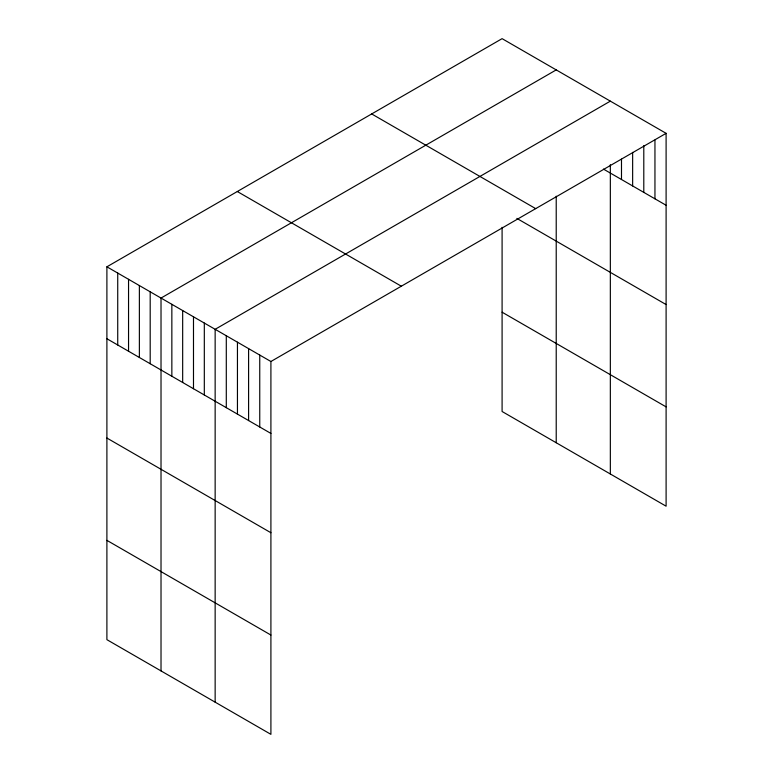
<?xml version="1.0" encoding="UTF-8"?>
<svg xmlns="http://www.w3.org/2000/svg" width="773" height="773" viewBox="0 0 773 773"><rect width="100%" height="100%" fill="white"/><g stroke="black" fill="none" stroke-linecap="round" stroke-linejoin="round"><path stroke-width="1.16" d="M666.104 133.333L270.908 361.503L270.908 734.35L106.896 639.667L106.896 266.811L502.092 38.65L666.104 133.333L666.104 506.189L502.092 411.497L502.092 227.32M556.222 69.899L161.016 298.059L161.016 670.906M610.341 101.147L215.145 329.308L215.145 702.155M603.452 169.094L666.104 205.26M371.678 113.94L535.689 208.633M516.857 218.401L666.104 304.562M502.092 312.195L666.104 406.878M237.311 191.52L401.322 286.203M106.896 266.811L270.908 361.503M106.896 338.738L270.908 433.431M106.896 438.04L270.908 532.732M106.896 540.356L270.908 635.048M654.953 140.087L654.953 198.825M643.793 145.633L643.793 192.38M632.643 152.378L632.643 185.945M621.492 159.132L621.492 179.51M610.341 164.678L610.341 473.994M556.222 196.197L556.222 442.745M259.747 355.068L259.747 426.986M248.597 348.623L248.597 420.551M237.446 342.188L237.446 414.106M226.296 335.743L226.296 407.671M204.314 323.056L204.314 394.984M193.492 316.814L193.492 388.732M182.67 310.562L182.67 382.48M171.848 304.311L171.848 376.238M150.194 291.817L150.194 363.735M139.372 285.566L139.372 357.484M128.55 279.314L128.55 351.242M117.728 273.062L117.728 344.99"/></g></svg>
